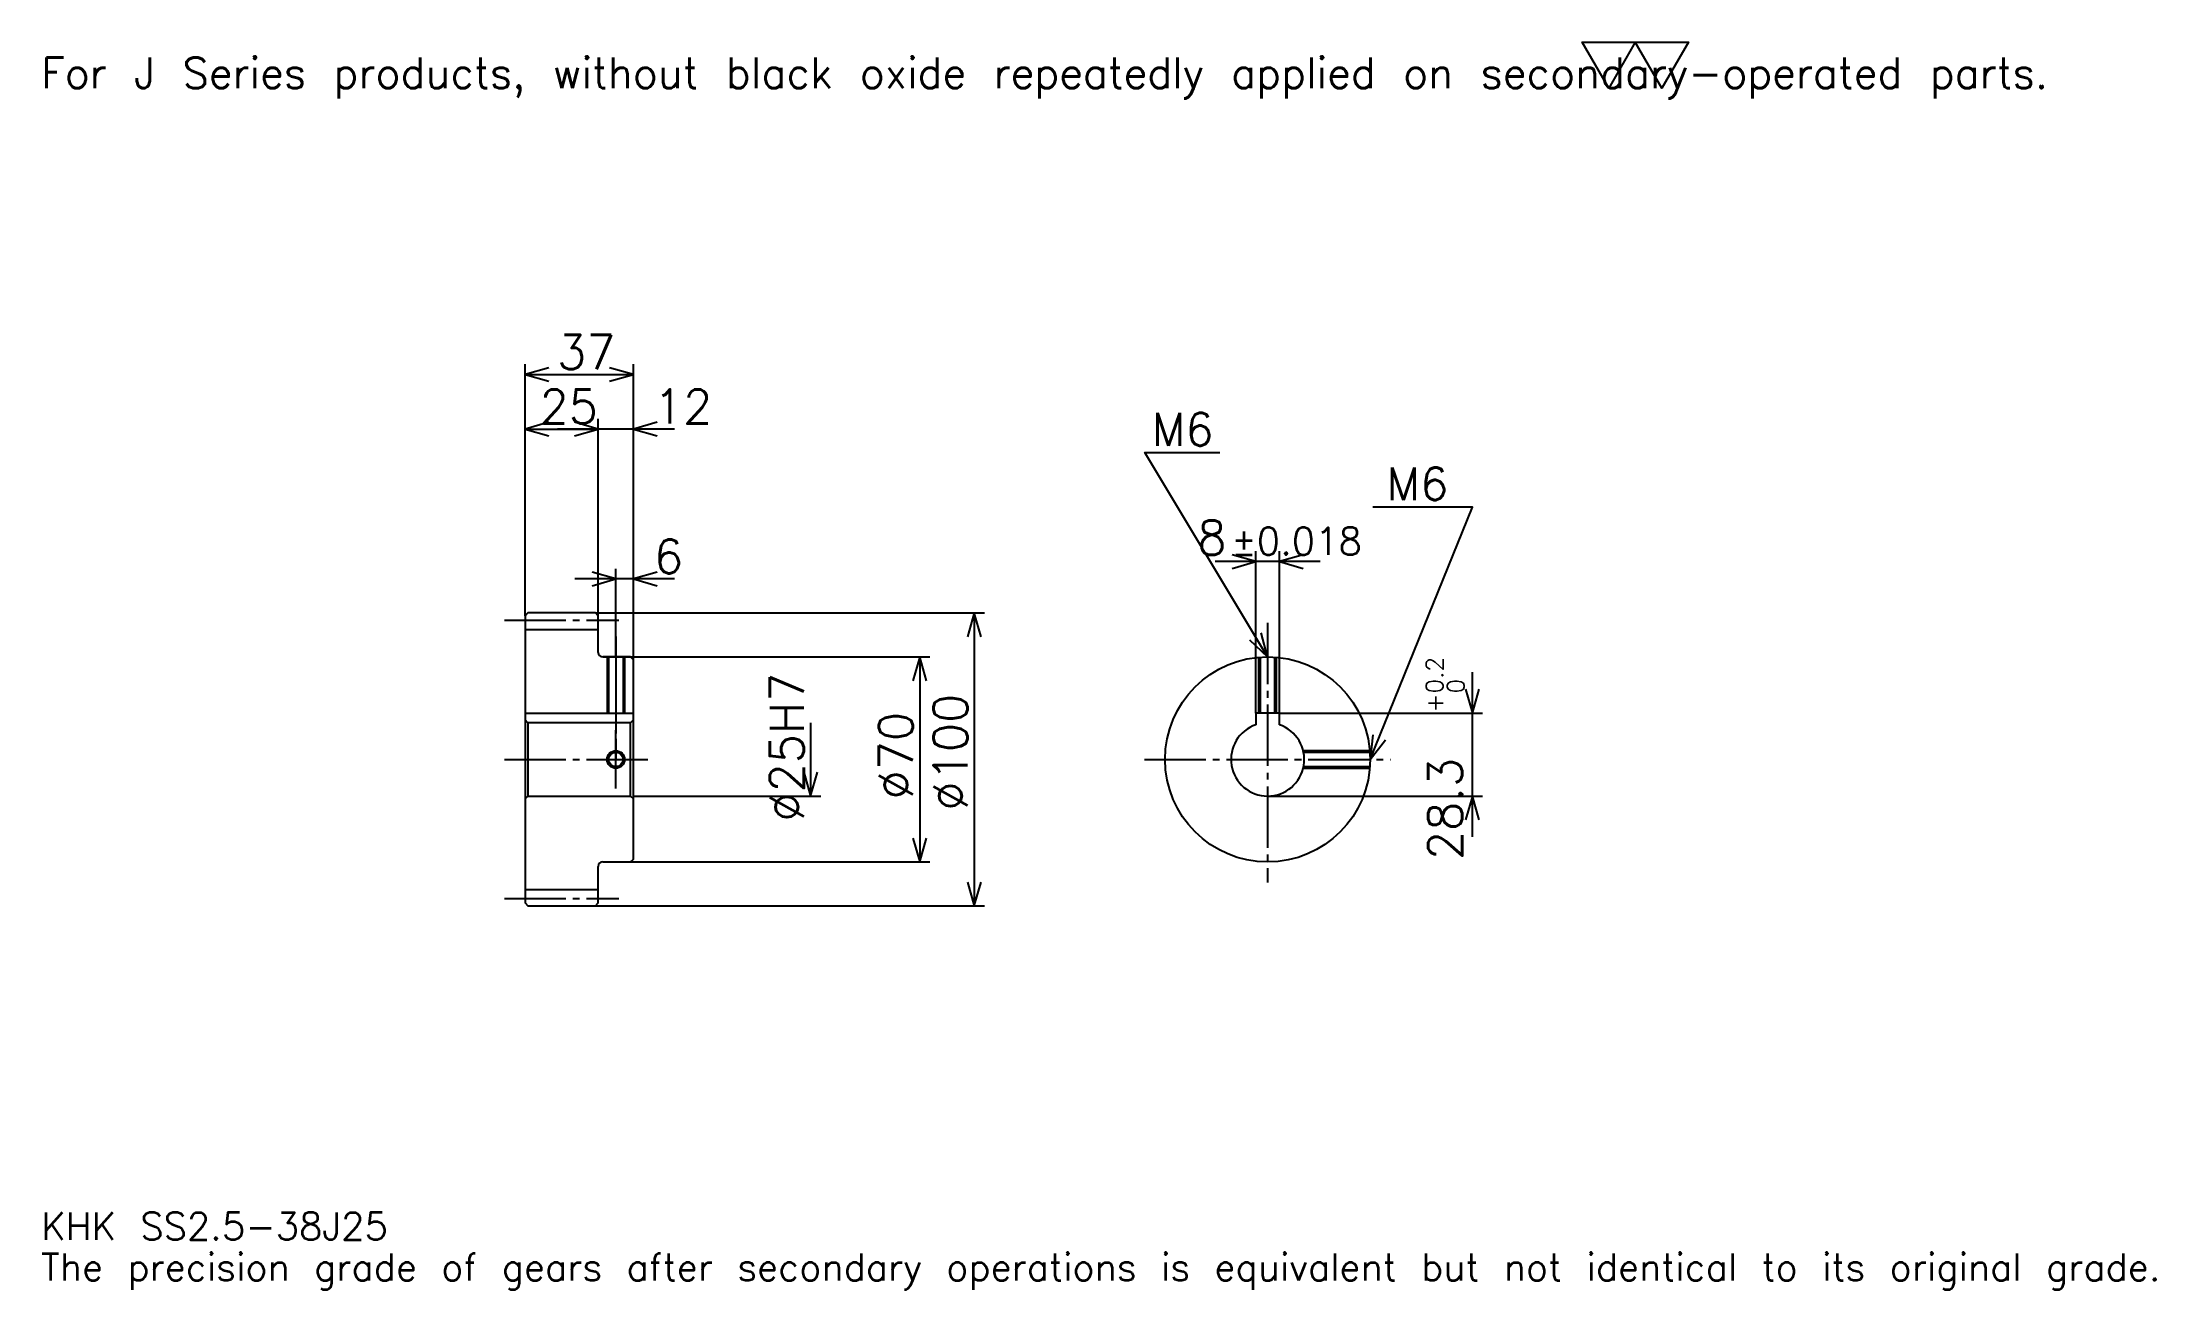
# Model space of a CAD drawing. Extents: x 24 to 745, y 9 to 434.
import ezdxf

# ---------------------------------------------------------------- set-up
doc = ezdxf.new("R2010")
doc.units = 0
doc.linetypes.add('DASHDOT', pattern=[27.913044, 20.934783, -2.326087, 2.326087, -2.326087])
doc.layers.get('0').update_dxf_attribs({"linetype": 'CONTINUOUS'})
doc.layers.add('DASHDOT', color=6, linetype='DASHDOT')
doc.styles.add('KANJI', font='TXT', dxfattribs={"bigfont": 'BIGFONT'})

msp = doc.modelspace()

# ---------------------------------------------------------------- linework, layer by layer
at = {"color": 5}
for p, q in [((188.413055, 239.57608), (188.413055, 324.478271)), ((188.413055, 320.989136), (225.413055, 320.989136)), ((225.413055, 239.57608), (225.413055, 324.478271)), ((213.413055, 239.57608), (213.413055, 305.869568)), ((188.413055, 302.380432), (213.413055, 302.380432)), ((239.369568, 302.380432), (199.456528, 302.380432)), ((437.847839, 205.376083), (437.847839, 260.630432)), ((445.847839, 205.376083), (445.847839, 260.630432)), ((219.413055, 239.57608), (219.413055, 254.695648)), ((459.804352, 257.141296), (423.891296, 257.141296)), ((239.369568, 251.206512), (205.456528, 251.206512)), ((188.413055, 238.57608), (188.413055, 239.57608)), ((212.413055, 239.57608), (225.413055, 239.57608)), ((213.413055, 238.57608), (213.413055, 239.57608)), ((219.413055, 224.57608), (219.413055, 239.57608)), ((219.413055, 224.57608), (219.413055, 239.57608)), ((225.413055, 239.57608), (345.206543, 239.57608)), ((225.413055, 223.57608), (225.413055, 239.57608)), ((341.717407, 239.57608), (341.717407, 139.57608)), ((214.913055, 224.57608), (225.413055, 224.57608)), ((225.413055, 224.57608), (326.597839, 224.57608)), ((323.108704, 224.57608), (323.108704, 154.57608)), ((511.739136, 163.119568), (511.739136, 219.332596)), ((285.891296, 202.07608), (285.891296, 177.07608)), ((445.847839, 205.376083), (515.228271, 205.376083)), ((225.413055, 177.07608), (289.380432, 177.07608)), ((441.847839, 177.07608), (515.228271, 177.07608)), ((214.913055, 154.57608), (225.413055, 154.57608)), ((225.413055, 154.57608), (326.597839, 154.57608)), ((212.413055, 139.57608), (225.413055, 139.57608)), ((225.413055, 139.57608), (345.206543, 139.57608))]:
    msp.add_line(p, q, dxfattribs=at)
at = {"color": 4}
for p, q in [((188.413055, 233.95108), (213.413055, 233.95108)), ((188.413055, 205.376083), (225.413055, 205.376083)), ((189.413055, 202.07608), (189.413055, 177.07608)), ((224.413055, 202.07608), (225.413055, 203.07608)), ((224.413055, 177.07608), (225.413055, 176.07608)), ((188.413055, 145.20108), (213.413055, 145.20108))]:
    msp.add_line(p, q, dxfattribs=at)
at = {"color": 7}
msp.add_lwpolyline([(558.260864, 418.695648), (549.189148, 434.419983), (585.476074, 434.419983), (576.404358, 418.695648), (567.332581, 434.419983), (558.260864, 418.695648)], dxfattribs=at)
at = {"color": 5}
for points in [[(196.554352, 323.315186), (188.413055, 320.989136), (196.554352, 318.663025)], [(217.271759, 318.663025), (225.413055, 320.989136), (217.271759, 323.315186)], [(196.554352, 304.706512), (188.413055, 302.380432), (196.554352, 300.054352)], [(205.271759, 300.054352), (213.413055, 302.380432), (205.271759, 304.706512)], [(205.271759, 300.054352), (213.413055, 302.380432), (205.271759, 304.706512)], [(233.554352, 304.706512), (225.413055, 302.380432), (233.554352, 300.054352)], [(441.847839, 224.57608), (399.978271, 294.358704), (425.565247, 294.358704)], [(476.847839, 189.57608), (511.739136, 275.75), (477.778259, 275.75)], [(211.271759, 248.880432), (219.413055, 251.206512), (211.271759, 253.532608)], [(233.554352, 253.532608), (225.413055, 251.206512), (233.554352, 248.880432)], [(429.706543, 254.815216), (437.847839, 257.141296), (429.706543, 259.467377)], [(453.989136, 259.467377), (445.847839, 257.141296), (453.989136, 254.815216)], [(344.043488, 231.434784), (341.717407, 239.57608), (339.391327, 231.434784)], [(435.664551, 230.360428), (441.847839, 224.57608), (439.653778, 232.753952)], [(325.434784, 216.434784), (323.108704, 224.57608), (320.782623, 216.434784)], [(509.413055, 213.51738), (511.739136, 205.376083), (514.065186, 213.51738)], [(477.747192, 197.99527), (476.847839, 189.57608), (482.059326, 196.249313)], [(283.565216, 185.217377), (285.891296, 177.07608), (288.217407, 185.217377)], [(514.065186, 168.934784), (511.739136, 177.07608), (509.413055, 168.934784)], [(320.782623, 162.717377), (323.108704, 154.57608), (325.434784, 162.717377)], [(339.391327, 147.717377), (341.717407, 139.57608), (344.043488, 147.717377)]]:
    msp.add_lwpolyline(points, dxfattribs=at)
at = {"color": 4}
for points in [[(213.413055, 226.07608), (213.413055, 238.57608), (212.413055, 239.57608), (189.413055, 239.57608), (188.413055, 238.57608), (188.413055, 176.07608)], [(214.913055, 154.57608), (224.413055, 154.57608), (225.413055, 155.57608), (225.413055, 223.57608), (224.413055, 224.57608), (214.913055, 224.57608)], [(216.413055, 224.57608), (216.413055, 205.376083)], [(216.953064, 224.57608), (216.953064, 205.376083)], [(221.873047, 224.57608), (221.873047, 205.376083)], [(222.413055, 224.57608), (222.413055, 205.376083)], [(438.847839, 205.376083), (438.847839, 224.447266)], [(439.387817, 205.376083), (439.387817, 224.489517)], [(444.307861, 205.376083), (444.307861, 224.489517)], [(444.847839, 205.376083), (444.847839, 224.447266)], [(188.413055, 176.07608), (189.413055, 177.07608), (224.413055, 177.07608), (224.413055, 202.07608), (189.413055, 202.07608), (188.413055, 203.07608)], [(445.847839, 201.418793), (445.847839, 205.376083), (437.847839, 205.376083), (437.847839, 201.418793)], [(453.982513, 192.57608), (476.719025, 192.57608)], [(454.103394, 192.036087), (476.761292, 192.036087)], [(453.982513, 186.57608), (476.719025, 186.57608)], [(454.103394, 187.116074), (476.761292, 187.116074)], [(188.413055, 176.07608), (188.413055, 140.57608), (189.413055, 139.57608), (212.413055, 139.57608), (213.413055, 140.57608), (213.413055, 153.07608)]]:
    msp.add_lwpolyline(points, dxfattribs=at)
for centre, radius in [((441.847839, 189.57608), 35), ((219.413055, 189.57608), 2.46)]:
    msp.add_circle(centre, radius, dxfattribs=at)
at = {"color": 7}
msp.add_circle((219.413055, 189.57608), 3, dxfattribs=at)
at = {"color": 4}
for centre, radius, start, end in [((214.913055, 226.07608), 1.5, 180, 270), ((441.847839, 189.57608), 12.5, 108.662925185, 71.337074815), ((214.913055, 153.07608), 1.5, 90, 180)]:
    msp.add_arc(centre, radius, start, end, dxfattribs=at)
at = {"layer": 'DASHDOT', "color": 7}
for p, q in [((181.434799, 237.07608), (220.391312, 237.07608)), ((441.847839, 236.206512), (441.847839, 147.597824)), ((219.413055, 224.57608), (219.413055, 189.57608)), ((181.434799, 189.57608), (232.391312, 189.57608)), ((399.869568, 189.57608), (483.826111, 189.57608)), ((181.434799, 142.07608), (220.391312, 142.07608))]:
    msp.add_line(p, q, dxfattribs=at)
for points in [[(219.413055, 231.554337), (219.413055, 198.397827)], [(219.413055, 179.597824), (219.413055, 199.554337)], [(209.434799, 189.57608), (229.391312, 189.57608)]]:
    msp.add_lwpolyline(points, dxfattribs=at)

# ---------------------------------------------------------------- texts
at = {"color": 7, "style": 'KANJI'}
for s, height, p in [('For J Series products, without black oxide repeatedly applied on secondary-operated parts.', 10.467391, (23.26087, 418.695648)), ('37', 11.630435, (199.353271, 322.849976)), ('25', 11.630435, (193.353271, 304.241302)), ('12', 11.630435, (232.391312, 304.241302)), ('M6', 11.165218, (402.304382, 296.684784)), ('M6', 11.165218, (482.43042, 278.07608)), ('8', 11.630435, (417.840332, 259.467377)), ('%%p0.018', 9.304348, (429.353027, 259.467377)), ('6', 11.630435, (232.391312, 253.067383)), ('KHK SS2.5-38J25', 9.304348, (23.26087, 25.586956)), ('The precision grade of gears after secondary operations is equivalent but not identical to its original grade.', 9.304348, (23.26087, 11.630435))]:
    msp.add_text(s, height=height, dxfattribs=at).set_placement(p)
for s, height, p in [('0.2', 5.815217, (501.736969, 212.087708)), ('%%c25H7', 11.630435, (283.565216, 168.35054)), ('%%c100', 11.630435, (339.391327, 172.130432)), ('+', 5.815217, (501.736969, 205.574677)), ('0', 5.815217, (508.947845, 212.087708)), ('%%c70', 11.630435, (320.782623, 175.910324)), ('28.3', 11.630435, (508.25, 155.233551))]:
    msp.add_text(s, height=height, rotation=90, dxfattribs=at).set_placement(p)

doc.saveas('drawing.dxf')
